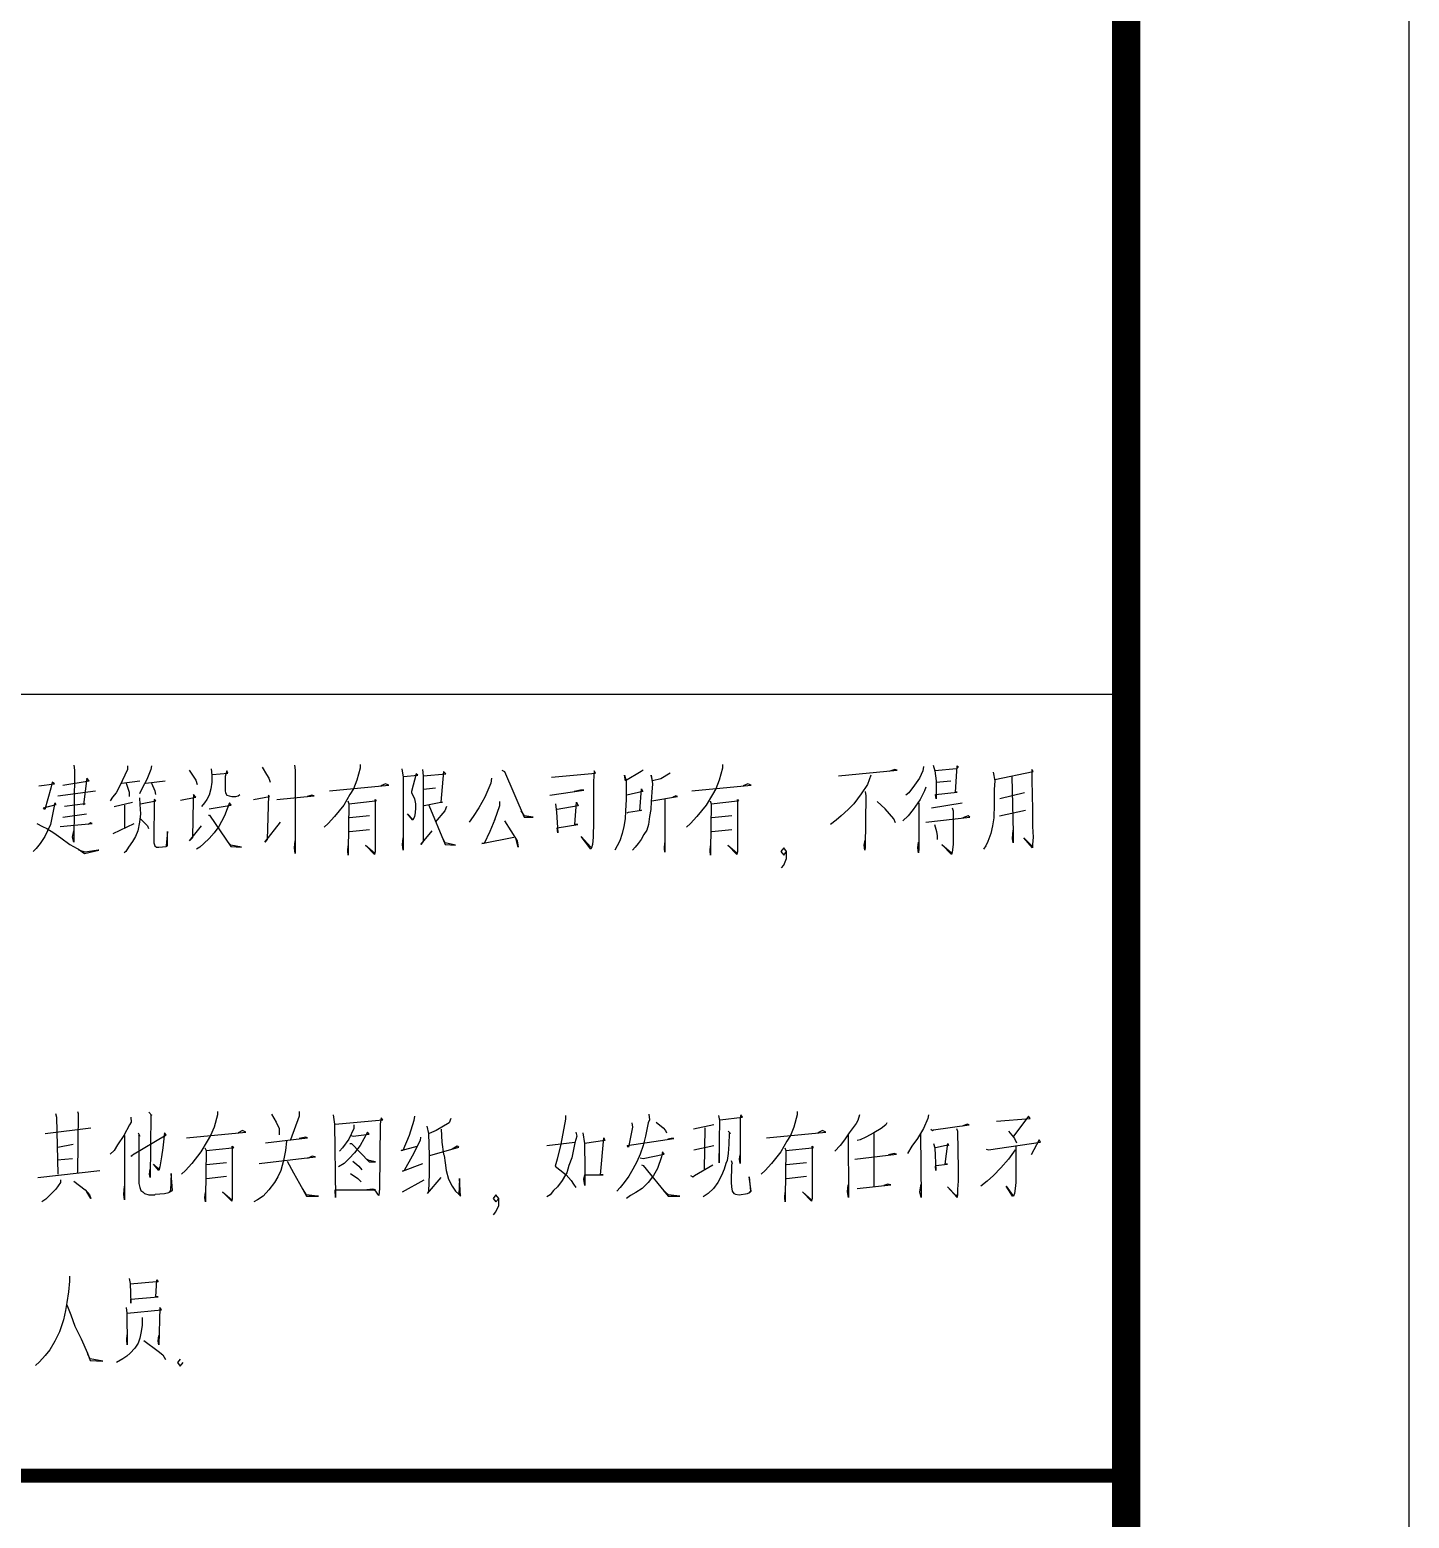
# Model space of a CAD drawing. Extents: x 2025205 to 2402328, y -557483 to 329036.
# Drawn here: x 2170368 to 2177677, y -163671 to -155783 of the extents above; entities that cross this region are included whole.
import ezdxf

# ---------------------------------------------------------------- set-up
doc = ezdxf.new("R2010")
doc.units = 0
doc.header["$LTSCALE"] = 1500
doc.header["$MEASUREMENT"] = 0
doc.layers.add('PUB_TITLE', color=4, linetype='Continuous')

# ---------------------------------------------------------------- blocks, each defined once
blk = doc.blocks.new('EWW')
at = {"layer": 'PUB_TITLE'}
for p, q in [((-165269.8, 286116.5), (-158269.8, 286116.5)), ((-160975.1, 285867.6), (-160975.1, 285855)), ((-159695.1, 285867.6), (-159695.1, 285855)), ((-161987, 285865.1), (-161985, 285847.4)), ((-161985, 285847.4), (-161987, 285592.9)), ((-161940.6, 285819.7), (-161952.7, 285726.5)), ((-161932.6, 285809.6), (-161940.6, 285819.7)), ((-161797.5, 285850), (-161825.7, 285789.5)), ((-161797.5, 285862.6), (-161797.5, 285850)), ((-161729, 285814.7), (-161745.1, 285784.4)), ((-161714.9, 285850), (-161729, 285814.7)), ((-161712.8, 285862.6), (-161714.9, 285850)), ((-161579.8, 285847.4), (-161555.6, 285812.2)), ((-161501.2, 285852.5), (-161499.2, 285829.8)), ((-161499.2, 285829.8), (-161499.2, 285804.6)), ((-161497.1, 285832.3), (-161442.7, 285837.4)), ((-161446.8, 285844.9), (-161452.8, 285824.8)), ((-161452.8, 285824.8), (-161452.8, 285807.1)), ((-161442.7, 285837.4), (-161446.8, 285844.9)), ((-161321.8, 285857.5), (-161305.7, 285832.3)), ((-161305.7, 285832.3), (-161297.6, 285819.7)), ((-161297.6, 285819.7), (-161293.6, 285804.6)), ((-161206.9, 285865.1), (-161204.9, 285847.4)), ((-161204.9, 285847.4), (-161204.9, 285552.6)), ((-160975.1, 285855), (-160987.2, 285812.2)), ((-160827.9, 285852.5), (-160823.9, 285822.2)), ((-160823.9, 285822.2), (-160823.9, 285565.2)), ((-160821.9, 285824.8), (-160771.5, 285829.8)), ((-160777.5, 285834.8), (-160793.7, 285771.8)), ((-160771.5, 285829.8), (-160777.5, 285834.8)), ((-160755.4, 285850), (-160753.3, 285827.3)), ((-160753.3, 285827.3), (-160753.3, 285595.5)), ((-160751.3, 285827.3), (-160672.7, 285834.8)), ((-160680.8, 285842.4), (-160690.9, 285734.1)), ((-160672.7, 285834.8), (-160680.8, 285842.4)), ((-160511.4, 285819.7), (-160513.5, 285802.1)), ((-160475.2, 285847.4), (-160465.1, 285842.4)), ((-160465.1, 285842.4), (-160396.6, 285681.1)), ((-160299.8, 285822.2), (-160144.6, 285837.4)), ((-160148.6, 285844.9), (-160150.6, 285807.1)), ((-160144.6, 285837.4), (-160148.6, 285844.9)), ((-160041.8, 285829.8), (-160035.7, 285809.6)), ((-160037.7, 285809.6), (-160041.8, 285829.8)), ((-159983.3, 285842.4), (-160037.7, 285809.6)), ((-159975.3, 285847.4), (-159983.3, 285842.4)), ((-159947, 285829.8), (-159943, 285799.6)), ((-159943, 285809.6), (-159947, 285829.8)), ((-159912.8, 285817.2), (-159943, 285809.6)), ((-159880.5, 285837.4), (-159912.8, 285817.2)), ((-159695.1, 285855), (-159707.2, 285812.2)), ((-159285.9, 285827.3), (-159078.3, 285847.4)), ((-159171, 285829.8), (-159183.1, 285797)), ((-159086.3, 285850), (-159108.5, 285842.4)), ((-159078.3, 285847.4), (-159086.3, 285850)), ((-158999.6, 285819.7), (-159017.8, 285794.5)), ((-158987.5, 285844.9), (-158999.6, 285819.7)), ((-158985.5, 285860), (-158987.5, 285844.9)), ((-158951.3, 285865.1), (-158945.2, 285844.9)), ((-158868.6, 285852.5), (-158945.2, 285844.9)), ((-158945.2, 285844.9), (-158941.2, 285809.6)), ((-158872.6, 285769.3), (-158866.6, 285862.6)), ((-158862.6, 285860), (-158868.6, 285852.5)), ((-158866.6, 285862.6), (-158862.6, 285860)), ((-158739.6, 285839.9), (-158733.6, 285809.6)), ((-158733.6, 285814.7), (-158598.5, 285842.4)), ((-158673.1, 285824.8), (-158669.1, 285625.7)), ((-158602.5, 285850), (-158602.5, 285812.2)), ((-158598.5, 285842.4), (-158602.5, 285850)), ((-162109.9, 285792), (-162055.5, 285799.6)), ((-162067.6, 285784.4), (-162089.8, 285708.9)), ((-162063.6, 285804.6), (-162067.6, 285784.4)), ((-162055.5, 285799.6), (-162063.6, 285804.6)), ((-162043.4, 285756.7), (-161910.4, 285774.4)), ((-162025.3, 285794.5), (-161932.6, 285809.6)), ((-161837.8, 285766.8), (-161849.9, 285751.7)), ((-161825.7, 285789.5), (-161837.8, 285766.8)), ((-161817.7, 285802.1), (-161753.1, 285809.6)), ((-161801.5, 285802.1), (-161793.5, 285776.9)), ((-161793.5, 285776.9), (-161791.4, 285769.3)), ((-161791.4, 285769.3), (-161791.4, 285754.2)), ((-161745.1, 285784.4), (-161755.2, 285764.3)), ((-161733, 285802.1), (-161664.5, 285809.6)), ((-161712.8, 285802.1), (-161700.7, 285774.4)), ((-161700.7, 285774.4), (-161698.7, 285761.8)), ((-161555.6, 285812.2), (-161551.6, 285797)), ((-161503.2, 285781.9), (-161509.2, 285759.2)), ((-161499.2, 285804.6), (-161503.2, 285781.9)), ((-161452.8, 285807.1), (-161452.8, 285792)), ((-161452.8, 285792), (-161452.8, 285774.4)), ((-161452.8, 285774.4), (-161450.8, 285766.8)), ((-161450.8, 285766.8), (-161446.8, 285759.2)), ((-161083.9, 285774.4), (-160874.3, 285794.5)), ((-160999.3, 285781.9), (-161011.4, 285761.8)), ((-160987.2, 285812.2), (-160999.3, 285781.9)), ((-160886.4, 285799.6), (-160902.5, 285792)), ((-160874.3, 285794.5), (-160886.4, 285799.6)), ((-160793.7, 285771.8), (-160793.7, 285766.8)), ((-160793.7, 285766.8), (-160789.6, 285759.2)), ((-160709, 285784.4), (-160751.3, 285779.4)), ((-160513.5, 285802.1), (-160535.6, 285751.7)), ((-160305.8, 285759.2), (-160184.9, 285776.9)), ((-160197, 285776.9), (-160219.2, 285771.8)), ((-160184.9, 285776.9), (-160197, 285776.9)), ((-160150.6, 285807.1), (-160150.6, 285666)), ((-160035.7, 285809.6), (-160035.7, 285744.1)), ((-159977.3, 285771.8), (-160033.7, 285759.2)), ((-159987.4, 285703.8), (-159981.3, 285781.9)), ((-159981.3, 285781.9), (-159977.3, 285771.8)), ((-159945, 285769.3), (-159947, 285736.6)), ((-159943, 285799.6), (-159945, 285769.3)), ((-159803.9, 285774.4), (-159594.3, 285794.5)), ((-159719.3, 285781.9), (-159731.4, 285761.8)), ((-159707.2, 285812.2), (-159719.3, 285781.9)), ((-159606.4, 285799.6), (-159622.5, 285792)), ((-159594.3, 285794.5), (-159606.4, 285799.6)), ((-159205.2, 285764.3), (-159231.4, 285729)), ((-159183.1, 285797), (-159205.2, 285764.3)), ((-159191.1, 285771.8), (-159189.1, 285756.7)), ((-159037.9, 285766.8), (-159048, 285759.2)), ((-159017.8, 285794.5), (-159037.9, 285766.8)), ((-158981.5, 285774.4), (-158997.6, 285744.1)), ((-158977.5, 285787), (-158981.5, 285774.4)), ((-158943.2, 285761.8), (-158866.6, 285769.3)), ((-158941.2, 285804.6), (-158888.8, 285809.6)), ((-158941.2, 285809.6), (-158941.2, 285776.9)), ((-158941.2, 285776.9), (-158941.2, 285756.7)), ((-158866.6, 285769.3), (-158872.6, 285769.3)), ((-158733.6, 285809.6), (-158735.6, 285779.4)), ((-158735.6, 285779.4), (-158735.6, 285726.5)), ((-158628.7, 285766.8), (-158715.4, 285746.6)), ((-158602.5, 285812.2), (-158600.5, 285708.9)), ((-162093.8, 285713.9), (-162049.5, 285726.5)), ((-162089.8, 285708.9), (-162093.8, 285713.9)), ((-162053.5, 285731.5), (-162061.6, 285691.2)), ((-162049.5, 285726.5), (-162053.5, 285731.5)), ((-161946.7, 285729), (-162019.2, 285718.9)), ((-161952.7, 285726.5), (-161946.7, 285729)), ((-161849.9, 285751.7), (-161858, 285739.1)), ((-161843.9, 285718.9), (-161779.4, 285734.1)), ((-161807.6, 285724), (-161807.6, 285640.8)), ((-161755.2, 285749.2), (-161753.1, 285726.5)), ((-161753.1, 285726.5), (-161751.1, 285693.7)), ((-161751.1, 285729), (-161696.7, 285739.1)), ((-161702.8, 285729), (-161704.8, 285608.1)), ((-161702.8, 285744.1), (-161702.8, 285729)), ((-161696.7, 285739.1), (-161702.8, 285744.1)), ((-161610, 285741.6), (-161555.6, 285751.7)), ((-161565.7, 285741.6), (-161567.7, 285608.1)), ((-161563.7, 285761.8), (-161565.7, 285741.6)), ((-161555.6, 285751.7), (-161563.7, 285761.8)), ((-161525.4, 285731.5), (-161535.4, 285718.9)), ((-161517.3, 285744.1), (-161525.4, 285731.5)), ((-161509.2, 285759.2), (-161517.3, 285744.1)), ((-161509.2, 285711.4), (-161430.6, 285724)), ((-161444.7, 285711.4), (-161454.8, 285686.2)), ((-161446.8, 285759.2), (-161438.7, 285756.7)), ((-161436.7, 285731.5), (-161444.7, 285711.4)), ((-161438.7, 285756.7), (-161428.6, 285754.2)), ((-161430.6, 285724), (-161436.7, 285731.5)), ((-161428.6, 285754.2), (-161414.5, 285754.2)), ((-161414.5, 285754.2), (-161406.4, 285756.7)), ((-161406.4, 285756.7), (-161400.4, 285761.8)), ((-161352, 285744.1), (-161295.6, 285754.2)), ((-161299.6, 285759.2), (-161303.6, 285603)), ((-161295.6, 285754.2), (-161299.6, 285759.2)), ((-161269.4, 285744.1), (-161138.3, 285756.7)), ((-161146.4, 285759.2), (-161162.5, 285754.2)), ((-161138.3, 285756.7), (-161146.4, 285759.2)), ((-161033.5, 285724), (-161065.8, 285683.7)), ((-161011.4, 285761.8), (-161033.5, 285724)), ((-161019.4, 285739.1), (-161015.4, 285729)), ((-161015.4, 285729), (-161017.4, 285562.7)), ((-161015.4, 285729), (-160922.7, 285739.1)), ((-160922.7, 285744.1), (-160918.6, 285739.1)), ((-160922.7, 285739.1), (-160922.7, 285744.1)), ((-160918.6, 285739.1), (-160922.7, 285736.6)), ((-160922.7, 285736.6), (-160922.7, 285560.2)), ((-160789.6, 285759.2), (-160783.6, 285746.6)), ((-160783.6, 285746.6), (-160779.5, 285729)), ((-160779.5, 285713.9), (-160781.6, 285696.3)), ((-160779.5, 285729), (-160779.5, 285713.9)), ((-160684.8, 285734.1), (-160749.3, 285721.5)), ((-160733.2, 285724), (-160674.7, 285585.4)), ((-160690.9, 285734.1), (-160684.8, 285734.1)), ((-160670.7, 285718.9), (-160676.7, 285703.8)), ((-160555.8, 285713.9), (-160576, 285683.7)), ((-160535.6, 285751.7), (-160555.8, 285713.9)), ((-160483.2, 285721.5), (-160501.4, 285671.1)), ((-160483.2, 285736.6), (-160483.2, 285721.5)), ((-160285.7, 285729), (-160281.7, 285698.8)), ((-160205.1, 285721.5), (-160279.6, 285708.9)), ((-160217.1, 285655.9), (-160211.1, 285734.1)), ((-160211.1, 285734.1), (-160205.1, 285721.5)), ((-160035.7, 285744.1), (-160037.7, 285703.8)), ((-159947, 285736.6), (-159949.1, 285708.9)), ((-159945, 285739.1), (-159854.3, 285754.2)), ((-159898.7, 285744.1), (-159898.7, 285557.7)), ((-159860.4, 285756.7), (-159870.4, 285751.7)), ((-159854.3, 285754.2), (-159860.4, 285756.7)), ((-159753.5, 285724), (-159785.8, 285683.7)), ((-159731.4, 285761.8), (-159753.5, 285724)), ((-159739.4, 285739.1), (-159735.4, 285729)), ((-159735.4, 285729), (-159737.4, 285562.7)), ((-159735.4, 285729), (-159642.7, 285739.1)), ((-159642.7, 285744.1), (-159638.6, 285739.1)), ((-159642.7, 285739.1), (-159642.7, 285744.1)), ((-159638.6, 285739.1), (-159642.7, 285736.6)), ((-159642.7, 285736.6), (-159642.7, 285560.2)), ((-159231.4, 285729), (-159251.6, 285708.9)), ((-159189.1, 285756.7), (-159191.1, 285575.3)), ((-159120.6, 285711.4), (-159148.8, 285736.6)), ((-159090.3, 285676.1), (-159120.6, 285711.4)), ((-158997.6, 285744.1), (-159021.8, 285708.9)), ((-159001.7, 285731.5), (-159001.7, 285570.3)), ((-158957.3, 285713.9), (-158848.5, 285731.5)), ((-158941.2, 285746.6), (-158943.2, 285761.8)), ((-158941.2, 285756.7), (-158941.2, 285746.6)), ((-158884.7, 285713.9), (-158880.7, 285703.8)), ((-158735.6, 285726.5), (-158737.6, 285678.6)), ((-162118, 285658.5), (-162097.8, 285648.4)), ((-162061.6, 285691.2), (-162069.6, 285655.9)), ((-162035.4, 285648.4), (-161922.5, 285658.5)), ((-162025.3, 285681.1), (-161942.6, 285693.7)), ((-161928.5, 285661), (-161934.6, 285655.9)), ((-161922.5, 285658.5), (-161928.5, 285661)), ((-161847.9, 285623.2), (-161773.3, 285658.5)), ((-161755.2, 285663.5), (-161761.2, 285633.3)), ((-161751.1, 285693.7), (-161755.2, 285663.5)), ((-161751.1, 285676.1), (-161726.9, 285650.9)), ((-161511.3, 285688.7), (-161507.2, 285688.7)), ((-161507.2, 285688.7), (-161432.6, 285577.8)), ((-161464.9, 285666), (-161475, 285648.4)), ((-161454.8, 285686.2), (-161464.9, 285666)), ((-161311.7, 285592.9), (-161257.3, 285663.5)), ((-161088, 285658.5), (-161102.1, 285645.9)), ((-161065.8, 285683.7), (-161088, 285658.5)), ((-160942.8, 285686.2), (-161013.4, 285678.6)), ((-160807.8, 285693.7), (-160789.6, 285673.6)), ((-160789.6, 285671.1), (-160807.8, 285693.7)), ((-160783.6, 285683.7), (-160789.6, 285671.1)), ((-160781.6, 285696.3), (-160783.6, 285683.7)), ((-160676.7, 285703.8), (-160711, 285663.5)), ((-160576, 285683.7), (-160590.1, 285663.5)), ((-160499.4, 285673.6), (-160517.5, 285630.7)), ((-160501.4, 285671.1), (-160499.4, 285673.6)), ((-160465.1, 285668.5), (-160420.7, 285598)), ((-160394.5, 285686.2), (-160406.6, 285703.8)), ((-160396.6, 285681.1), (-160392.5, 285681.1)), ((-160364.3, 285681.1), (-160394.5, 285686.2)), ((-160392.5, 285681.1), (-160364.3, 285681.1)), ((-160281.7, 285698.8), (-160277.6, 285625.7)), ((-160150.6, 285666), (-160152.6, 285610.6)), ((-160039.8, 285676.1), (-160043.8, 285648.4)), ((-160037.7, 285703.8), (-160039.8, 285676.1)), ((-160031.7, 285696.3), (-160027.7, 285698.8)), ((-160027.7, 285698.8), (-159981.3, 285706.3)), ((-159981.3, 285706.3), (-159987.4, 285703.8)), ((-159953.1, 285683.7), (-159957.1, 285655.9)), ((-159949.1, 285708.9), (-159953.1, 285683.7)), ((-159808, 285658.5), (-159822.1, 285645.9)), ((-159785.8, 285683.7), (-159808, 285658.5)), ((-159662.8, 285686.2), (-159733.4, 285678.6)), ((-159293.9, 285671.1), (-159314.1, 285655.9)), ((-159275.8, 285686.2), (-159293.9, 285671.1)), ((-159251.6, 285708.9), (-159275.8, 285686.2)), ((-159084.3, 285661), (-159090.3, 285676.1)), ((-159040, 285686.2), (-159058.1, 285668.5)), ((-159021.8, 285708.9), (-159040, 285686.2)), ((-158977.5, 285663.5), (-158822.3, 285681.1)), ((-158880.7, 285703.8), (-158880.7, 285630.7)), ((-158828.3, 285686.2), (-158846.4, 285678.6)), ((-158822.3, 285681.1), (-158828.3, 285686.2)), ((-158737.6, 285678.6), (-158741.6, 285650.9)), ((-158717.4, 285686.2), (-158624.7, 285706.3)), ((-158600.5, 285708.9), (-158600.5, 285655.9)), ((-162089.8, 285613.1), (-162105.9, 285587.9)), ((-162097.8, 285648.4), (-162081.7, 285640.8)), ((-162079.7, 285633.3), (-162089.8, 285613.1)), ((-162081.7, 285640.8), (-162057.5, 285625.7)), ((-162069.6, 285655.9), (-162079.7, 285633.3)), ((-162057.5, 285625.7), (-162033.3, 285608.1)), ((-162033.3, 285608.1), (-162001.1, 285585.4)), ((-161991, 285610.6), (-161987, 285633.3)), ((-161987, 285592.9), (-161991, 285610.6)), ((-161769.3, 285613.1), (-161779.4, 285595.5)), ((-161761.2, 285633.3), (-161769.3, 285613.1)), ((-161726.9, 285650.9), (-161722.9, 285640.8)), ((-161704.8, 285608.1), (-161704.8, 285590.4)), ((-161656.4, 285630.7), (-161660.4, 285580.3)), ((-161656.4, 285580.3), (-161656.4, 285630.7)), ((-161577.8, 285598), (-161535.4, 285650.9)), ((-161567.7, 285608.1), (-161577.8, 285598)), ((-161509.2, 285605.5), (-161527.4, 285587.9)), ((-161491.1, 285625.7), (-161509.2, 285605.5)), ((-161475, 285648.4), (-161491.1, 285625.7)), ((-161013.4, 285630.7), (-160942.8, 285638.3)), ((-160825.9, 285585.4), (-160823.9, 285608.1)), ((-160761.4, 285585.4), (-160721.1, 285633.3)), ((-160674.7, 285590.4), (-160682.8, 285605.5)), ((-160545.7, 285587.9), (-160432.8, 285610.6)), ((-160517.5, 285630.7), (-160537.7, 285587.9)), ((-160279.6, 285643.3), (-160207.1, 285655.9)), ((-160277.6, 285625.7), (-160279.6, 285643.3)), ((-160207.1, 285655.9), (-160217.1, 285655.9)), ((-160195, 285613.1), (-160160.7, 285575.3)), ((-160160.7, 285567.8), (-160195, 285613.1)), ((-160152.6, 285610.6), (-160154.7, 285585.4)), ((-160049.8, 285623.2), (-160057.9, 285598)), ((-160043.8, 285648.4), (-160049.8, 285623.2)), ((-159973.2, 285620.7), (-159983.3, 285603)), ((-159963.2, 285635.8), (-159973.2, 285620.7)), ((-159957.1, 285655.9), (-159963.2, 285635.8)), ((-159733.4, 285630.7), (-159662.8, 285638.3)), ((-158947.2, 285655.9), (-158939.2, 285630.7)), ((-158939.2, 285630.7), (-158937.1, 285615.6)), ((-158937.1, 285615.6), (-158937.1, 285603)), ((-158880.7, 285630.7), (-158880.7, 285585.4)), ((-158747.7, 285623.2), (-158757.7, 285595.5)), ((-158741.6, 285650.9), (-158747.7, 285623.2)), ((-158671.1, 285605.5), (-158669.1, 285635.8)), ((-158669.1, 285590.4), (-158671.1, 285605.5)), ((-158669.1, 285625.7), (-158669.1, 285590.4)), ((-158630.8, 285608.1), (-158602.5, 285580.3)), ((-158600.5, 285572.8), (-158630.8, 285608.1)), ((-158600.5, 285655.9), (-158600.5, 285648.4)), ((-158600.5, 285648.4), (-158598.5, 285610.6)), ((-158598.5, 285610.6), (-158600.5, 285585.4)), ((-162120, 285570.3), (-162130.1, 285560.2)), ((-162105.9, 285587.9), (-162120, 285570.3)), ((-162001.1, 285585.4), (-161974.9, 285570.3)), ((-161974.9, 285570.3), (-161970.9, 285567.8)), ((-161970.9, 285567.8), (-161948.7, 285552.6)), ((-161946.7, 285557.7), (-161968.8, 285565.2)), ((-161948.7, 285552.6), (-161898.3, 285565.2)), ((-161900.3, 285565.2), (-161946.7, 285557.7)), ((-161898.3, 285565.2), (-161900.3, 285565.2)), ((-161803.5, 285560.2), (-161809.6, 285555.2)), ((-161793.5, 285575.3), (-161803.5, 285560.2)), ((-161779.4, 285595.5), (-161793.5, 285575.3)), ((-161704.8, 285590.4), (-161700.7, 285580.3)), ((-161700.7, 285580.3), (-161694.7, 285575.3)), ((-161694.7, 285575.3), (-161686.6, 285575.3)), ((-161686.6, 285575.3), (-161660.4, 285577.8)), ((-161660.4, 285577.8), (-161656.4, 285580.3)), ((-161541.5, 285575.3), (-161553.6, 285567.8)), ((-161527.4, 285587.9), (-161541.5, 285575.3)), ((-161432.6, 285582.9), (-161442.7, 285592.9)), ((-161394.3, 285575.3), (-161432.6, 285582.9)), ((-161432.6, 285577.8), (-161394.3, 285575.3)), ((-161303.6, 285603), (-161311.7, 285592.9)), ((-161206.9, 285572.8), (-161204.9, 285598)), ((-161204.9, 285552.6), (-161206.9, 285572.8)), ((-161019.4, 285562.7), (-161017.4, 285580.3)), ((-161017.4, 285547.6), (-161019.4, 285562.7)), ((-161017.4, 285562.7), (-161017.4, 285547.6)), ((-160956.9, 285582.9), (-160924.7, 285555.2)), ((-160924.7, 285550.1), (-160956.9, 285582.9)), ((-160922.7, 285560.2), (-160924.7, 285550.1)), ((-160823.9, 285565.2), (-160825.9, 285585.4)), ((-160753.3, 285595.5), (-160761.4, 285585.4)), ((-160638.4, 285582.9), (-160674.7, 285590.4)), ((-160674.7, 285585.4), (-160638.4, 285582.9)), ((-160537.7, 285587.9), (-160545.7, 285587.9)), ((-160416.7, 285575.3), (-160424.8, 285603)), ((-160420.7, 285598), (-160416.7, 285575.3)), ((-160158.7, 285572.8), (-160160.7, 285567.8)), ((-160154.7, 285585.4), (-160158.7, 285572.8)), ((-160068, 285580.3), (-160076, 285565.2)), ((-160057.9, 285598), (-160068, 285580.3)), ((-160003.5, 285575.3), (-160013.6, 285565.2)), ((-159993.4, 285587.9), (-160003.5, 285575.3)), ((-159983.3, 285603), (-159993.4, 285587.9)), ((-159900.7, 285570.3), (-159898.7, 285590.4)), ((-159898.7, 285557.7), (-159900.7, 285570.3)), ((-159739.4, 285562.7), (-159737.4, 285580.3)), ((-159737.4, 285547.6), (-159739.4, 285562.7)), ((-159737.4, 285562.7), (-159737.4, 285547.6)), ((-159676.9, 285582.9), (-159644.7, 285555.2)), ((-159644.7, 285550.1), (-159676.9, 285582.9)), ((-159642.7, 285560.2), (-159644.7, 285550.1)), ((-159479.4, 285572.8), (-159489.5, 285560.2)), ((-159489.5, 285560.2), (-159479.4, 285547.6)), ((-159469.3, 285560.2), (-159479.4, 285572.8)), ((-159479.4, 285547.6), (-159469.3, 285560.2)), ((-159469.3, 285535), (-159469.3, 285560.2)), ((-159195.2, 285582.9), (-159191.1, 285600.5)), ((-159193.1, 285565.2), (-159195.2, 285582.9)), ((-159191.1, 285575.3), (-159193.1, 285565.2)), ((-159005.7, 285572.8), (-159003.7, 285592.9)), ((-159003.7, 285555.2), (-159005.7, 285572.8)), ((-159001.7, 285570.3), (-159003.7, 285555.2)), ((-158921, 285585.4), (-158886.8, 285555.2)), ((-158886.8, 285550.1), (-158921, 285585.4)), ((-158884.7, 285557.7), (-158886.8, 285550.1)), ((-158880.7, 285585.4), (-158884.7, 285557.7)), ((-158765.8, 285580.3), (-158773.9, 285567.8)), ((-158757.7, 285595.5), (-158765.8, 285580.3)), ((-158600.5, 285585.4), (-158600.5, 285572.8)), ((-159487.4, 285502.2), (-159479.4, 285512.3)), ((-159479.4, 285512.3), (-159469.3, 285535)), ((-162052, 284634.5), (-162047.9, 284621.9)), ((-162047.9, 284621.9), (-162043.9, 284420.4)), ((-161973.3, 284642.1), (-161971.3, 284634.5)), ((-161971.3, 284634.5), (-161973.3, 284425.4)), ((-161785.9, 284621.9), (-161783.9, 284604.3)), ((-161721.4, 284639.6), (-161711.3, 284627)), ((-161715.3, 284629.5), (-161717.3, 284407.8)), ((-161711.3, 284627), (-161715.3, 284629.5)), ((-161479.5, 284629.5), (-161491.6, 284586.7)), ((-161479.5, 284642.1), (-161479.5, 284629.5)), ((-161288, 284632), (-161271.9, 284604.3)), ((-161191.2, 284624.5), (-161221.5, 284541.3)), ((-161191.2, 284642.1), (-161191.2, 284624.5)), ((-161070.3, 284629.5), (-161066.3, 284596.7)), ((-161064.2, 284596.7), (-160894.9, 284611.9)), ((-160901, 284619.4), (-160905, 284596.7)), ((-160894.9, 284611.9), (-160901, 284619.4)), ((-160786.1, 284609.3), (-160802.2, 284556.4)), ((-160784, 284624.5), (-160786.1, 284609.3)), ((-160655, 284616.9), (-160661.1, 284601.8)), ((-160249.9, 284614.4), (-160266, 284526.2)), ((-160249.9, 284627), (-160249.9, 284614.4)), ((-159953.6, 284611.9), (-159957.6, 284601.8)), ((-159955.6, 284632), (-159953.6, 284611.9)), ((-159709.7, 284627), (-159705.6, 284609.3)), ((-159705.6, 284609.3), (-159707.6, 284538.8)), ((-159703.6, 284611.9), (-159625, 284621.9)), ((-159631, 284629.5), (-159633.1, 284616.9)), ((-159633.1, 284616.9), (-159633.1, 284490.9)), ((-159625, 284621.9), (-159631, 284629.5)), ((-159431.5, 284629.5), (-159443.6, 284586.7)), ((-159431.5, 284642.1), (-159431.5, 284629.5)), ((-159217.8, 284609.3), (-159223.9, 284599.3)), ((-159211.8, 284629.5), (-159217.8, 284609.3)), ((-158969.9, 284616.9), (-158986, 284581.6)), ((-158967.9, 284629.5), (-158969.9, 284616.9)), ((-158728, 284606.8), (-158609.1, 284616.9)), ((-158615.1, 284624.5), (-158669.5, 284551.4)), ((-158609.1, 284616.9), (-158615.1, 284624.5)), ((-162088.2, 284564), (-161927, 284584.1)), ((-161810.1, 284556.4), (-161832.2, 284523.7)), ((-161789.9, 284594.2), (-161810.1, 284556.4)), ((-161808, 284556.4), (-161808, 284329.7)), ((-161783.9, 284604.3), (-161789.9, 284594.2)), ((-161779.8, 284488.4), (-161660.9, 284558.9)), ((-161759.7, 284566.5), (-161753.6, 284553.9)), ((-161757.7, 284558.9), (-161757.7, 284405.2)), ((-161753.6, 284553.9), (-161757.7, 284558.9)), ((-161666.9, 284566.5), (-161673, 284513.6)), ((-161660.9, 284558.9), (-161666.9, 284566.5)), ((-161588.3, 284548.9), (-161378.7, 284569)), ((-161503.7, 284556.4), (-161515.8, 284536.3)), ((-161491.6, 284586.7), (-161503.7, 284556.4)), ((-161390.8, 284574.1), (-161406.9, 284566.5)), ((-161378.7, 284569), (-161390.8, 284574.1)), ((-161271.9, 284604.3), (-161261.8, 284581.6)), ((-161261.8, 284581.6), (-161261.8, 284558.9)), ((-161066.3, 284596.7), (-161062.2, 284337.2)), ((-160997.7, 284581.6), (-161015.9, 284543.8)), ((-161007.8, 284556.4), (-160999.7, 284553.9)), ((-160999.7, 284553.9), (-160943.3, 284561.5)), ((-160997.7, 284594.2), (-160997.7, 284581.6)), ((-160949.3, 284569), (-160975.5, 284521.2)), ((-160943.3, 284561.5), (-160949.3, 284569)), ((-160905, 284596.7), (-160907, 284370)), ((-160802.2, 284556.4), (-160824.4, 284503.5)), ((-160739.7, 284589.2), (-160733.7, 284564)), ((-160733.7, 284564), (-160731.6, 284485.9)), ((-160707.4, 284574.1), (-160731.6, 284564)), ((-160661.1, 284601.8), (-160707.4, 284574.1)), ((-160689.3, 284579.1), (-160687.3, 284533.7)), ((-160209.6, 284553.9), (-160217.6, 284531.2)), ((-160213.6, 284569), (-160209.6, 284553.9)), ((-160189.4, 284566.5), (-160183.4, 284528.7)), ((-160014, 284586.7), (-160028.1, 284516.1)), ((-160016, 284601.8), (-160014, 284586.7)), ((-159967.7, 284553.9), (-159975.7, 284521.2)), ((-159957.6, 284601.8), (-159967.7, 284553.9)), ((-159929.4, 284604.3), (-159905.2, 284584.1)), ((-159905.2, 284584.1), (-159897.1, 284574.1)), ((-159897.1, 284574.1), (-159893.1, 284566.5)), ((-159725.8, 284594.2), (-159798.3, 284579.1)), ((-159758, 284584.1), (-159760, 284435.5)), ((-159675.4, 284571.5), (-159667.3, 284564)), ((-159671.4, 284564), (-159673.4, 284526.2)), ((-159667.3, 284564), (-159671.4, 284564)), ((-159540.3, 284548.9), (-159330.7, 284569)), ((-159455.7, 284556.4), (-159467.8, 284536.3)), ((-159443.6, 284586.7), (-159455.7, 284556.4)), ((-159342.8, 284574.1), (-159358.9, 284566.5)), ((-159330.7, 284569), (-159342.8, 284574.1)), ((-159248, 284566.5), (-159264.2, 284541.3)), ((-159252.1, 284558.9), (-159250.1, 284337.2)), ((-159223.9, 284599.3), (-159248, 284566.5)), ((-159161.4, 284566.5), (-159189.6, 284551.4)), ((-159135.2, 284581.6), (-159161.4, 284566.5)), ((-159161.4, 284564), (-159161.4, 284377.5)), ((-159119, 284594.2), (-159135.2, 284581.6)), ((-159115, 284601.8), (-159119, 284594.2)), ((-158986, 284581.6), (-159006.2, 284546.3)), ((-158996.1, 284561.5), (-158994.1, 284337.2)), ((-158959.8, 284579.1), (-158953.7, 284574.1)), ((-158953.7, 284574.1), (-158949.7, 284576.6)), ((-158949.7, 284576.6), (-158824.7, 284594.2)), ((-158869.1, 284581.6), (-158865.1, 284571.5)), ((-158865.1, 284571.5), (-158863, 284438)), ((-158830.8, 284596.7), (-158848.9, 284589.2)), ((-158824.7, 284594.2), (-158830.8, 284596.7)), ((-158685.7, 284571.5), (-158667.5, 284551.4)), ((-162043.9, 284516.1), (-161989.5, 284526.2)), ((-161844.3, 284503.5), (-161858.4, 284490.9)), ((-161832.2, 284523.7), (-161844.3, 284503.5)), ((-161673, 284513.6), (-161677, 284480.8)), ((-161515.8, 284536.3), (-161537.9, 284498.5)), ((-161523.8, 284513.6), (-161519.8, 284503.5)), ((-161519.8, 284503.5), (-161521.8, 284337.2)), ((-161519.8, 284503.5), (-161427.1, 284513.6)), ((-161427.1, 284518.6), (-161423, 284513.6)), ((-161427.1, 284513.6), (-161427.1, 284518.6)), ((-161423, 284513.6), (-161427.1, 284511.1)), ((-161427.1, 284511.1), (-161427.1, 284334.7)), ((-161310.2, 284531.2), (-161161, 284548.9)), ((-161239.6, 284503.5), (-161245.7, 284468.2)), ((-161235.6, 284536.3), (-161239.6, 284503.5)), ((-161167, 284551.4), (-161191.2, 284546.3)), ((-161161, 284548.9), (-161167, 284551.4)), ((-161038, 284513.6), (-161048.1, 284501)), ((-161015.9, 284543.8), (-161038, 284513.6)), ((-161011.8, 284528.7), (-161005.8, 284528.7)), ((-161005.8, 284528.7), (-160943.3, 284463.2)), ((-160975.5, 284521.2), (-160995.7, 284496)), ((-160830.4, 284503.5), (-160774, 284518.6)), ((-160824.4, 284503.5), (-160830.4, 284503.5)), ((-160763.9, 284538.8), (-160792.1, 284483.4)), ((-160761.9, 284551.4), (-160763.9, 284538.8)), ((-160729.6, 284485.9), (-160626.8, 284516.1)), ((-160687.3, 284533.7), (-160681.2, 284490.9)), ((-160632.9, 284518.6), (-160651, 284508.6)), ((-160626.8, 284516.1), (-160632.9, 284518.6)), ((-160316.4, 284521.2), (-160217.6, 284533.7)), ((-160266, 284526.2), (-160280.1, 284473.3)), ((-160217.6, 284531.2), (-160227.7, 284478.3)), ((-160110.8, 284538.8), (-160183.4, 284528.7)), ((-160183.4, 284528.7), (-160181.3, 284440.5)), ((-160126.9, 284417.8), (-160114.8, 284548.9)), ((-160114.8, 284548.9), (-160110.8, 284538.8)), ((-160032.2, 284521.2), (-159866.9, 284546.3)), ((-160028.1, 284516.1), (-160032.2, 284521.2)), ((-159975.7, 284521.2), (-159985.8, 284490.9)), ((-159877, 284546.3), (-159889.1, 284543.8)), ((-159866.9, 284546.3), (-159877, 284546.3)), ((-159796.3, 284506), (-159725.8, 284521.2)), ((-159707.6, 284538.8), (-159707.6, 284460.7)), ((-159673.4, 284526.2), (-159675.4, 284493.4)), ((-159467.8, 284536.3), (-159489.9, 284498.5)), ((-159475.8, 284513.6), (-159471.8, 284503.5)), ((-159471.8, 284503.5), (-159473.8, 284337.2)), ((-159471.8, 284503.5), (-159379.1, 284513.6)), ((-159379.1, 284518.6), (-159375, 284513.6)), ((-159379.1, 284513.6), (-159379.1, 284518.6)), ((-159375, 284513.6), (-159379.1, 284511.1)), ((-159379.1, 284511.1), (-159379.1, 284334.7)), ((-159280.3, 284521.2), (-159298.4, 284501)), ((-159264.2, 284541.3), (-159280.3, 284521.2)), ((-159209.7, 284541.3), (-159219.8, 284538.8)), ((-159189.6, 284551.4), (-159209.7, 284541.3)), ((-159026.3, 284518.6), (-159042.4, 284493.4)), ((-159006.2, 284546.3), (-159026.3, 284518.6)), ((-158949.7, 284528.7), (-158945.7, 284513.6)), ((-158945.7, 284513.6), (-158941.7, 284433)), ((-158905.4, 284521.2), (-158943.7, 284513.6)), ((-158909.4, 284455.6), (-158899.3, 284528.7)), ((-158897.3, 284521.2), (-158905.4, 284521.2)), ((-158899.3, 284528.7), (-158897.3, 284521.2)), ((-158764.3, 284508.6), (-158756.2, 284506)), ((-158756.2, 284506), (-158572.8, 284533.7)), ((-158661.5, 284506), (-158685.7, 284473.3)), ((-158667.5, 284551.4), (-158663.5, 284546.3)), ((-158663.5, 284546.3), (-158657.4, 284531.2)), ((-158659.4, 284521.2), (-158659.4, 284390.1)), ((-158576.8, 284541.3), (-158605, 284488.4)), ((-158572.8, 284533.7), (-158576.8, 284541.3)), ((-162045.9, 284470.8), (-161991.5, 284475.8)), ((-161785.9, 284485.9), (-161781.8, 284483.4)), ((-161781.8, 284483.4), (-161779.8, 284488.4)), ((-161705.2, 284455.6), (-161687.1, 284438)), ((-161687.1, 284433), (-161705.2, 284455.6)), ((-161681.1, 284460.7), (-161683.1, 284445.6)), ((-161677, 284480.8), (-161681.1, 284460.7)), ((-161570.2, 284458.2), (-161592.4, 284433)), ((-161537.9, 284498.5), (-161570.2, 284458.2)), ((-161447.2, 284460.7), (-161517.8, 284453.1)), ((-161332.3, 284458.2), (-161132.8, 284480.8)), ((-161245.7, 284468.2), (-161255.7, 284433)), ((-161233.6, 284465.7), (-161211.4, 284425.4)), ((-161144.9, 284483.4), (-161161, 284475.8)), ((-161134.8, 284480.8), (-161144.9, 284483.4)), ((-161032, 284458.2), (-161052.1, 284445.6)), ((-161013.8, 284475.8), (-161032, 284458.2)), ((-160995.7, 284496), (-161013.8, 284475.8)), ((-161001.7, 284465.7), (-160979.6, 284448.1)), ((-160979.6, 284448.1), (-160969.5, 284435.5)), ((-160943.3, 284468.2), (-160953.4, 284473.3)), ((-160921.1, 284463.2), (-160943.3, 284468.2)), ((-160943.3, 284463.2), (-160921.1, 284463.2)), ((-160826.4, 284430.4), (-160753.8, 284458.2)), ((-160792.1, 284483.4), (-160820.3, 284433)), ((-160731.6, 284485.9), (-160731.6, 284420.4)), ((-160681.2, 284490.9), (-160679.2, 284485.9)), ((-160679.2, 284485.9), (-160675.2, 284460.7)), ((-160675.2, 284460.7), (-160671.2, 284433)), ((-160280.1, 284473.3), (-160286.2, 284448.1)), ((-160286.2, 284448.1), (-160270, 284435.5)), ((-160237.8, 284450.6), (-160245.8, 284425.4)), ((-160227.7, 284478.3), (-160237.8, 284450.6)), ((-159997.9, 284463.2), (-160012, 284438)), ((-159985.8, 284490.9), (-159997.9, 284463.2)), ((-159985.8, 284478.3), (-159975.7, 284475.8)), ((-159981.8, 284453.1), (-159975.7, 284450.6)), ((-159975.7, 284475.8), (-159901.1, 284490.9)), ((-159975.7, 284450.6), (-159887, 284342.3)), ((-159911.2, 284480.8), (-159925.3, 284440.5)), ((-159907.2, 284498.5), (-159911.2, 284480.8)), ((-159901.1, 284490.9), (-159907.2, 284498.5)), ((-159794.3, 284415.3), (-159729.8, 284453.1)), ((-159707.6, 284473.3), (-159707.6, 284493.4)), ((-159707.6, 284460.7), (-159707.6, 284473.3)), ((-159683.4, 284458.2), (-159689.5, 284438)), ((-159679.4, 284468.2), (-159683.4, 284458.2)), ((-159675.4, 284493.4), (-159679.4, 284468.2)), ((-159665.3, 284468.2), (-159661.3, 284458.2)), ((-159663.3, 284453.1), (-159665.3, 284390.1)), ((-159661.3, 284458.2), (-159663.3, 284453.1)), ((-159635.1, 284473.3), (-159633.1, 284488.4)), ((-159633.1, 284458.2), (-159635.1, 284473.3)), ((-159633.1, 284490.9), (-159633.1, 284458.2)), ((-159522.2, 284458.2), (-159544.4, 284433)), ((-159489.9, 284498.5), (-159522.2, 284458.2)), ((-159399.2, 284460.7), (-159469.8, 284453.1)), ((-159227.9, 284473.3), (-159080.7, 284490.9)), ((-159088.8, 284493.4), (-159109, 284488.4)), ((-159080.7, 284490.9), (-159088.8, 284493.4)), ((-158943.7, 284448.1), (-158941.7, 284450.6)), ((-158941.7, 284433), (-158943.7, 284448.1)), ((-158941.7, 284450.6), (-158901.3, 284455.6)), ((-158901.3, 284455.6), (-158909.4, 284455.6)), ((-158685.7, 284473.3), (-158711.9, 284443)), ((-162114.4, 284407.8), (-161894.7, 284433)), ((-162033.8, 284400.2), (-162033.8, 284390.1)), ((-161987.4, 284395.2), (-161947.1, 284364.9)), ((-161757.7, 284405.2), (-161757.7, 284387.6)), ((-161719.4, 284420.4), (-161717.3, 284438)), ((-161717.3, 284407.8), (-161719.4, 284420.4)), ((-161683.1, 284445.6), (-161687.1, 284433)), ((-161687.1, 284438), (-161685.1, 284443)), ((-161642.8, 284422.9), (-161644.8, 284362.4)), ((-161638.7, 284362.4), (-161642.8, 284422.9)), ((-161592.4, 284433), (-161606.5, 284420.4)), ((-161517.8, 284405.2), (-161447.2, 284412.8)), ((-161265.8, 284410.3), (-161277.9, 284390.1)), ((-161255.7, 284433), (-161265.8, 284410.3)), ((-161211.4, 284425.4), (-161189.2, 284387.6)), ((-161009.8, 284422.9), (-160983.6, 284405.2)), ((-160983.6, 284405.2), (-160971.5, 284392.6)), ((-160820.3, 284433), (-160826.4, 284430.4)), ((-160826.4, 284357.4), (-160749.8, 284400.2)), ((-160737.7, 284352.3), (-160689.3, 284407.8)), ((-160731.6, 284420.4), (-160733.7, 284359.9)), ((-160671.2, 284433), (-160663.1, 284402.7)), ((-160663.1, 284402.7), (-160651, 284377.5)), ((-160624.8, 284405.2), (-160626.8, 284347.3)), ((-160620.8, 284342.3), (-160624.8, 284405.2)), ((-160262, 284397.7), (-160278.1, 284375)), ((-160270, 284435.5), (-160247.9, 284417.8)), ((-160249.9, 284417.8), (-160262, 284397.7)), ((-160245.8, 284425.4), (-160249.9, 284417.8)), ((-160247.9, 284417.8), (-160229.7, 284397.7)), ((-160229.7, 284397.7), (-160221.7, 284385.1)), ((-160185.4, 284402.7), (-160181.3, 284417.8)), ((-160181.3, 284380), (-160185.4, 284402.7)), ((-160181.3, 284440.5), (-160181.3, 284380)), ((-160181.3, 284417.8), (-160116.8, 284417.8)), ((-160116.8, 284417.8), (-160126.9, 284417.8)), ((-160026.1, 284412.8), (-160042.3, 284390.1)), ((-160012, 284438), (-160026.1, 284412.8)), ((-159939.4, 284415.3), (-159957.6, 284390.1)), ((-159925.3, 284440.5), (-159939.4, 284415.3)), ((-159808.4, 284415.3), (-159800.4, 284410.3)), ((-159800.4, 284410.3), (-159794.3, 284415.3)), ((-159699.6, 284415.3), (-159711.7, 284390.1)), ((-159689.5, 284438), (-159699.6, 284415.3)), ((-159600.8, 284410.3), (-159596.8, 284359.9)), ((-159594.8, 284359.9), (-159600.8, 284410.3)), ((-159544.4, 284433), (-159558.5, 284420.4)), ((-159469.8, 284405.2), (-159399.2, 284412.8)), ((-158863, 284395.2), (-158865.1, 284367.5)), ((-158863, 284438), (-158863, 284395.2)), ((-158760.2, 284395.2), (-158782.4, 284377.5)), ((-158738.1, 284415.3), (-158760.2, 284395.2)), ((-158711.9, 284443), (-158738.1, 284415.3)), ((-162068.1, 284349.8), (-162086.2, 284332.2)), ((-162049.9, 284367.5), (-162068.1, 284349.8)), ((-162033.8, 284390.1), (-162049.9, 284367.5)), ((-161947.1, 284364.9), (-161931, 284347.3)), ((-161927, 284334.7), (-161941.1, 284357.4)), ((-161931, 284347.3), (-161927, 284334.7)), ((-161810.1, 284349.8), (-161808, 284377.5)), ((-161808, 284329.7), (-161810.1, 284349.8)), ((-161757.7, 284387.6), (-161753.6, 284372.5)), ((-161753.6, 284372.5), (-161749.6, 284362.4)), ((-161749.6, 284362.4), (-161743.5, 284357.4)), ((-161743.5, 284357.4), (-161737.5, 284352.3)), ((-161737.5, 284352.3), (-161721.4, 284347.3)), ((-161721.4, 284347.3), (-161701.2, 284347.3)), ((-161701.2, 284347.3), (-161699.2, 284349.8)), ((-161699.2, 284349.8), (-161666.9, 284352.3)), ((-161666.9, 284352.3), (-161650.8, 284354.9)), ((-161644.8, 284362.4), (-161650.8, 284354.9)), ((-161650.8, 284354.9), (-161638.7, 284362.4)), ((-161523.8, 284337.2), (-161521.8, 284354.9)), ((-161461.3, 284357.4), (-161429.1, 284329.7)), ((-161429.1, 284324.6), (-161461.3, 284357.4)), ((-161318.2, 284342.3), (-161338.4, 284329.7)), ((-161298.1, 284364.9), (-161318.2, 284342.3)), ((-161277.9, 284390.1), (-161298.1, 284364.9)), ((-161189.2, 284387.6), (-161165, 284342.3)), ((-161165, 284347.3), (-161179.1, 284370)), ((-161126.7, 284342.3), (-161165, 284347.3)), ((-161165, 284342.3), (-161122.7, 284342.3)), ((-161122.7, 284342.3), (-161126.7, 284342.3)), ((-161064.2, 284364.9), (-160921.1, 284364.9)), ((-161062.2, 284337.2), (-161064.2, 284364.9)), ((-160931.2, 284367.5), (-160951.4, 284364.9)), ((-160921.1, 284364.9), (-160931.2, 284367.5)), ((-160909, 284344.8), (-160923.1, 284364.9)), ((-160907, 284370), (-160909, 284344.8)), ((-160733.7, 284359.9), (-160737.7, 284352.3)), ((-160651, 284377.5), (-160638.9, 284359.9)), ((-160638.9, 284359.9), (-160626.8, 284349.8)), ((-160626.8, 284349.8), (-160620.8, 284342.3)), ((-160495.8, 284347.3), (-160505.9, 284334.7)), ((-160485.7, 284334.7), (-160495.8, 284347.3)), ((-160304.3, 284347.3), (-160316.4, 284339.7)), ((-160292.2, 284362.4), (-160304.3, 284347.3)), ((-160278.1, 284375), (-160292.2, 284362.4)), ((-160221.7, 284385.1), (-160213.6, 284372.5)), ((-160056.4, 284372.5), (-160068.5, 284359.9)), ((-160042.3, 284390.1), (-160056.4, 284372.5)), ((-160020.1, 284344.8), (-160034.2, 284334.7)), ((-160001.9, 284354.9), (-160020.1, 284344.8)), ((-159979.8, 284370), (-160001.9, 284354.9)), ((-159957.6, 284390.1), (-159979.8, 284370)), ((-159887, 284347.3), (-159903.2, 284359.9)), ((-159846.7, 284342.3), (-159887, 284347.3)), ((-159887, 284342.3), (-159846.7, 284342.3)), ((-159745.9, 284352.3), (-159764.1, 284339.7)), ((-159727.8, 284370), (-159745.9, 284352.3)), ((-159711.7, 284390.1), (-159727.8, 284370)), ((-159665.3, 284390.1), (-159663.3, 284375)), ((-159663.3, 284375), (-159661.3, 284359.9)), ((-159661.3, 284359.9), (-159655.2, 284352.3)), ((-159655.2, 284352.3), (-159649.2, 284349.8)), ((-159649.2, 284349.8), (-159637.1, 284347.3)), ((-159637.1, 284347.3), (-159606.8, 284352.3)), ((-159606.8, 284352.3), (-159598.8, 284354.9)), ((-159596.8, 284359.9), (-159600.8, 284354.9)), ((-159598.8, 284354.9), (-159594.8, 284359.9)), ((-159475.8, 284337.2), (-159473.8, 284354.9)), ((-159413.3, 284357.4), (-159381.1, 284329.7)), ((-159381.1, 284324.6), (-159413.3, 284357.4)), ((-159254.1, 284357.4), (-159252.1, 284382.6)), ((-159250.1, 284337.2), (-159254.1, 284357.4)), ((-159219.8, 284370), (-159100.9, 284382.6)), ((-159111, 284385.1), (-159125.1, 284380)), ((-159100.9, 284382.6), (-159111, 284385.1)), ((-158998.1, 284357.4), (-158994.1, 284385.1)), ((-158994.1, 284337.2), (-158998.1, 284357.4)), ((-158901.3, 284375), (-158869.1, 284342.3)), ((-158867.1, 284337.2), (-158901.3, 284375)), ((-158869.1, 284342.3), (-158865.1, 284349.8)), ((-158865.1, 284349.8), (-158867.1, 284337.2)), ((-158865.1, 284367.5), (-158865.1, 284349.8)), ((-158693.7, 284377.5), (-158669.5, 284344.8)), ((-158671.5, 284342.3), (-158693.7, 284377.5)), ((-158667.5, 284342.3), (-158671.5, 284342.3)), ((-158663.5, 284352.3), (-158667.5, 284342.3)), ((-158661.5, 284370), (-158663.5, 284352.3)), ((-158659.4, 284390.1), (-158661.5, 284370)), ((-162086.2, 284332.2), (-162100.3, 284322.1)), ((-161521.8, 284322.1), (-161523.8, 284337.2)), ((-161521.8, 284337.2), (-161521.8, 284322.1)), ((-161427.1, 284334.7), (-161429.1, 284324.6)), ((-161338.4, 284329.7), (-161350.5, 284322.1)), ((-160505.9, 284334.7), (-160495.8, 284322.1)), ((-160495.8, 284322.1), (-160485.7, 284334.7)), ((-160495.8, 284286.8), (-160485.7, 284309.5)), ((-160485.7, 284309.5), (-160485.7, 284334.7)), ((-159473.8, 284322.1), (-159475.8, 284337.2)), ((-159473.8, 284337.2), (-159473.8, 284322.1)), ((-159379.1, 284334.7), (-159381.1, 284324.6)), ((-160503.9, 284276.7), (-160495.8, 284286.8)), ((-162001.6, 284041.9), (-162005.6, 284004.1)), ((-162001.6, 284059.6), (-162001.6, 284041.9)), ((-161791.9, 284052), (-161787.9, 284034.4)), ((-161695.2, 284039.4), (-161787.9, 284031.9)), ((-161787.9, 284034.4), (-161785.9, 283963.8)), ((-161697.2, 283986.5), (-161693.1, 284047)), ((-161689.1, 284039.4), (-161695.2, 284039.4)), ((-161693.1, 284047), (-161689.1, 284039.4)), ((-162005.6, 284004.1), (-162011.6, 283966.3)), ((-161785.9, 283978.9), (-161689.1, 283986.5)), ((-161785.9, 283963.8), (-161785.9, 283978.9)), ((-161689.1, 283986.5), (-161697.2, 283986.5)), ((-162015.7, 283938.6), (-162023.7, 283905.9)), ((-162011.6, 283966.3), (-162015.7, 283938.6)), ((-162011.6, 283958.8), (-161997.5, 283923.5)), ((-161997.5, 283923.5), (-161983.4, 283883.2)), ((-161802, 283948.7), (-161800, 283928.6)), ((-161800, 283928.6), (-161798, 283817.7)), ((-161798, 283928.6), (-161677, 283941.2)), ((-161683.1, 283948.7), (-161687.1, 283817.7)), ((-161677, 283941.2), (-161683.1, 283948.7)), ((-162023.7, 283905.9), (-162037.8, 283863)), ((-161983.4, 283883.2), (-161961.2, 283837.8)), ((-161745.6, 283885.7), (-161749.6, 283858)), ((-161745.6, 283913.4), (-161745.6, 283885.7)), ((-162054, 283830.3), (-162072.1, 283800)), ((-162037.8, 283863), (-162054, 283830.3)), ((-161961.2, 283837.8), (-161939.1, 283787.5)), ((-161800, 283835.3), (-161798, 283853)), ((-161798, 283817.7), (-161800, 283835.3)), ((-161759.7, 283822.7), (-161771.8, 283805.1)), ((-161753.6, 283840.4), (-161759.7, 283822.7)), ((-161749.6, 283858), (-161753.6, 283840.4)), ((-161739.5, 283832.8), (-161689.1, 283795)), ((-161689.1, 283830.3), (-161687.1, 283850.4)), ((-161687.1, 283817.7), (-161689.1, 283830.3)), ((-162088.2, 283779.9), (-162108.4, 283757.2)), ((-162072.1, 283800), (-162088.2, 283779.9)), ((-161939.1, 283787.5), (-161929, 283762.3)), ((-161929, 283767.3), (-161939.1, 283784.9)), ((-161884.6, 283759.7), (-161929, 283767.3)), ((-161814.1, 283767.3), (-161836.3, 283754.7)), ((-161800, 283777.4), (-161814.1, 283767.3)), ((-161787.9, 283787.5), (-161800, 283777.4)), ((-161771.8, 283805.1), (-161787.9, 283787.5)), ((-161689.1, 283795), (-161673, 283782.4)), ((-161673, 283782.4), (-161662.9, 283764.8)), ((-161610.7, 283766.7), (-161620.6, 283754.4)), ((-162108.4, 283757.2), (-162122.5, 283744.6)), ((-161929, 283762.3), (-161884.6, 283759.7)), ((-161620.6, 283754.4), (-161610.7, 283742.1)), ((-161610.7, 283742.1), (-161600.9, 283754.4))]:
    blk.add_line(p, q, dxfattribs=at)
at = {"layer": 'PUB_TITLE', "const_width": 50}
blk.add_lwpolyline([(-158269.8, 283354.6), (-158269.8, 293572.1), (-165269.8, 293572.1), (-165269.8, 283354.6)], close=True, dxfattribs=at)

msp = doc.modelspace()

# ---------------------------------------------------------------- linework, layer by layer
at = {"layer": 'PUB_TITLE', "linetype": 'ByBlock'}
msp.add_lwpolyline([(2066227.3, -194346.5), (2177677.3, -194346.5), (2177677.3, -131346.5), (2066227.3, -131346.5)], close=True, dxfattribs=at)
at = {"layer": 'PUB_TITLE', "linetype": 'ByBlock', "const_width": 150}
msp.add_lwpolyline([(2069977.3, -192846.5), (2176177.3, -192846.5), (2176177.3, -132846.5), (2069977.3, -132846.5)], close=True, dxfattribs=at)

# ---------------------------------------------------------------- block references
at = {"xscale": 1.5, "yscale": 1.5, "zscale": 1.5}
msp.add_blockref('EWW', (2413582, -588478.3), dxfattribs=at)

doc.saveas('drawing.dxf')
